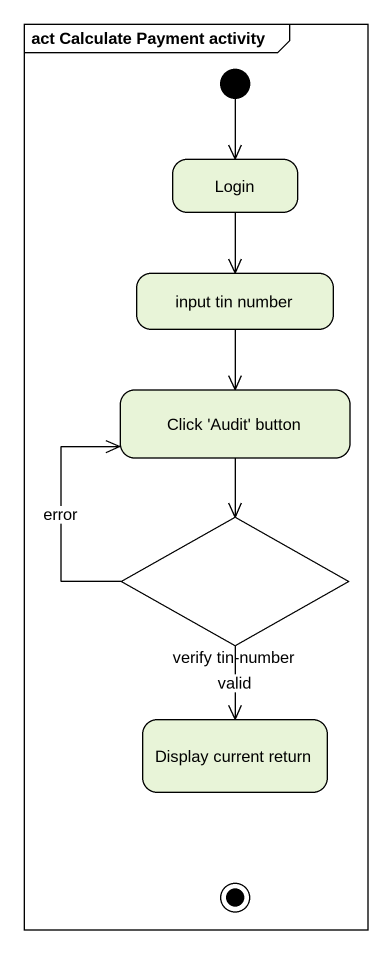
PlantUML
@startuml
mainframe act Calculate Payment activity
hide empty description
state Login
state "input tin number" as input_tin_number
state "Click 'Audit' button" as Click_Audit_button
state "verify tin-number" as verify_tin_number <<choice>>
state "Display current return" as Display_current_return
state final1 <<end>>
[*] --> Login
Login --> input_tin_number
input_tin_number --> Click_Audit_button
Click_Audit_button --> verify_tin_number
verify_tin_number -up-> Click_Audit_button : error
verify_tin_number --> Display_current_return : valid
@enduml
